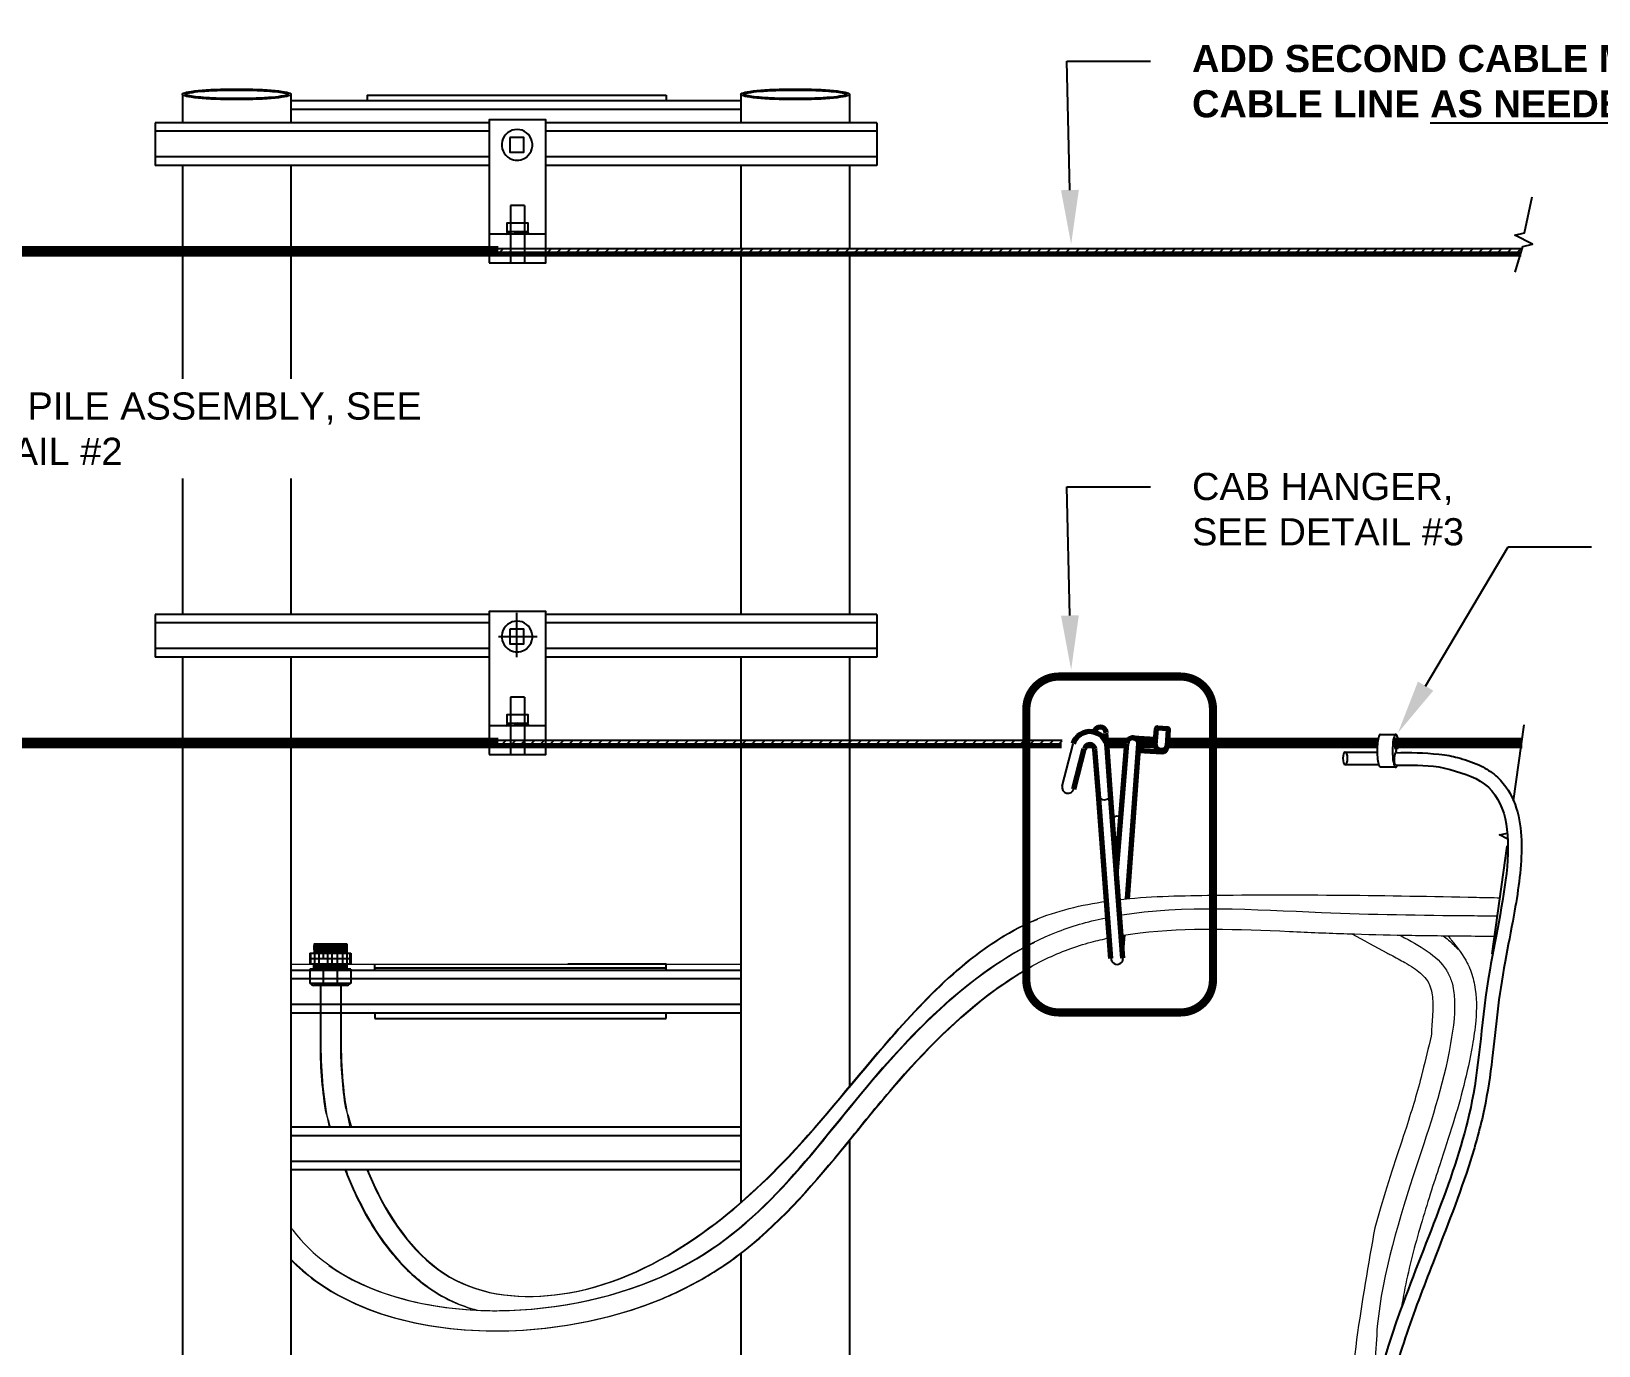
# Model space of a CAD drawing. Header units: feet. Extents: x -17 to 1389, y -162 to 787.
# Drawn here: x 1016.3 to 1074.1, y 207.8 to 256.2 of the extents above; entities that cross this region are included whole.
import ezdxf
from ezdxf import colors
from ezdxf.entities.mleader import LeaderData, LeaderLine
from ezdxf.math import Vec2, Vec3

# ---------------------------------------------------------------- set-up
doc = ezdxf.new("R2010")
doc.units = ezdxf.units.FT
doc.header["$MEASUREMENT"] = 0
for name, pattern in [('DASHED2', [0.375, 0.25, -0.125]), ('PHANTOM', [2.5, 1.25, -0.25, 0.25, -0.25, 0.25, -0.25]), ('PHANTOM2', [1.25, 0.625, -0.125, 0.125, -0.125, 0.125, -0.125])]:
    doc.linetypes.add(name, pattern=pattern)
for name, color, linetype in [('Cable Gland', 4, 'Continuous'), ('DC Homerun', 8, 'Continuous'), ('E-CABL-UG2', 142, 'Continuous'), ('E-COMB-BOX', 41, 'Continuous'), ('E-DETL-CAB', 1, 'Continuous'), ('E-DETL-LINE', 153, 'PHANTOM'), ('E-GRND', 3, 'Continuous'), ('G-ANNO-TEXT', 1, 'Continuous'), ('G-TEXT', 7, 'Continuous'), ('S-BEAM', 7, 'Continuous'), ('S-STEL-ANGL', 3, 'Continuous'), ('XREF', 7, 'Continuous')]:
    doc.layers.add(name, color=color, linetype=linetype)
doc.layers.add('PDF3_00E-EL02-01$03_CENTER', color=7, linetype='Continuous', true_color=0x5bb800)
doc.styles.add('NEI-A', font='arial.ttf')
pattern_1 = [(45, (913.73047, 216.32323), (-0.1767767, 0.1767767), [])]
pattern_2 = [(45, (827.70512, 216.32323), (-0.1767767, 0.1767767), [])]
pattern_3 = [(45, (1046.75892, 184.87713), (-0.1767767, 0.1767767), [])]

# ---------------------------------------------------------------- blocks, each defined once
blk = doc.blocks.new('gland')
at = {"layer": 'Cable Gland'}
for p, q in [((0, 0.598), (1.5, 0.598)), ((0, 0.598), (0, 0.398)), ((0, 0.598), (1.5, 0.598)), ((0, 0.598), (0, 0.398)), ((0.02, 0.598), (0.02, 0.398)), ((0.02, 0.598), (0.02, 0.398)), ((1.134, 0.921), (0.155, 0.862)), ((1.371, 0.903), (0.155, 0.83)), ((1.02, 0.882), (0.155, 0.83)), ((0.155, 0.719), (0.155, 0.879)), ((0.438, 0.879), (0.155, 0.862)), ((1.371, 0.878), (0.155, 0.805)), ((1.371, 0.878), (0.155, 0.805)), ((1.371, 0.847), (0.155, 0.774)), ((1.371, 0.847), (0.155, 0.774)), ((1.371, 0.815), (0.155, 0.742)), ((1.371, 0.815), (0.155, 0.742)), ((1.371, 0.784), (0.155, 0.711)), ((1.371, 0.784), (0.155, 0.711)), ((1.371, 0.752), (0.155, 0.679)), ((1.371, 0.752), (0.155, 0.679)), ((1.371, 0.721), (0.155, 0.647)), ((1.371, 0.721), (0.155, 0.647)), ((1.371, 0.689), (0.155, 0.616)), ((1.371, 0.689), (0.155, 0.616)), ((0.162, 0.598), (0.162, 0.398)), ((0.162, 0.598), (0.162, 0.398)), ((1.371, 0.689), (0.288, 0.624)), ((1.371, 0.689), (0.288, 0.624)), ((0.324, 0.598), (0.324, 0.398)), ((0.324, 0.598), (0.324, 0.398)), ((1.371, 0.657), (0.337, 0.595)), ((1.371, 0.657), (0.337, 0.595)), ((0.487, 0.598), (0.487, 0.398)), ((0.487, 0.598), (0.487, 0.398)), ((0.649, 0.598), (0.649, 0.398)), ((0.649, 0.598), (0.649, 0.398)), ((1.371, 0.752), (0.666, 0.71)), ((1.371, 0.752), (0.666, 0.71)), ((0.811, 0.598), (0.811, 0.398)), ((0.811, 0.598), (0.811, 0.398)), ((1.371, 0.626), (0.912, 0.598)), ((1.371, 0.626), (0.912, 0.598)), ((1.003, 0.598), (1.003, 0.398)), ((1.003, 0.598), (1.003, 0.398)), ((1.194, 0.598), (1.194, 0.398)), ((1.194, 0.598), (1.194, 0.398)), ((1.362, 0.598), (1.362, 0.398)), ((1.362, 0.598), (1.362, 0.398)), ((1.371, 0.598), (1.371, 0.921)), ((1.465, 0.598), (1.465, 0.398)), ((1.465, 0.598), (1.465, 0.398)), ((1.5, 0.598), (1.5, 0.398)), ((1.5, 0.598), (1.5, 0.398)), ((0, 0.398), (1.5, 0.398)), ((0, 0.398), (1.5, 0.398)), ((0, 0.398), (0, 0.198)), ((0, 0.398), (1.5, 0.398)), ((0, 0.398), (1.5, 0.398)), ((0, 0.398), (0, 0.198)), ((0, 0.198), (1.5, 0.198)), ((0, 0.198), (1.5, 0.198)), ((0, 0), (0, -0.519)), ((1.5, 0), (0, 0)), ((0, 0), (0, -0.519)), ((1.5, 0), (0, 0)), ((0.02, 0.398), (0.02, 0.198)), ((0.02, 0.398), (0.02, 0.198)), ((0.447, 0.199), (0.148, 0.181)), ((0.447, 0.199), (0.148, 0.181)), ((0.148, 0), (0.148, 0.198)), ((1.372, 0.192), (0.148, 0.118)), ((1.372, 0.192), (0.148, 0.118)), ((0.834, 0.191), (0.148, 0.15)), ((0.834, 0.191), (0.148, 0.15)), ((1.372, 0.16), (0.148, 0.087)), ((0.148, 0), (0.148, 0.16)), ((1.372, 0.16), (0.148, 0.087)), ((1.372, 0.129), (0.148, 0.055)), ((1.372, 0.129), (0.148, 0.055)), ((1.372, 0.097), (0.148, 0.024)), ((1.372, 0.097), (0.148, 0.024)), ((0.162, 0.398), (0.162, 0.198)), ((0.162, 0.398), (0.162, 0.198)), ((1.372, 0.066), (0.281, 0)), ((1.372, 0.066), (0.281, 0)), ((0.324, 0.398), (0.324, 0.198)), ((0.324, 0.398), (0.324, 0.198)), ((0.487, 0), (0.487, -0.519)), ((0.487, 0), (0.487, -0.519)), ((0.649, 0.398), (0.649, 0.198)), ((0.649, 0.398), (0.649, 0.198)), ((1.372, 0.034), (0.806, 0)), ((1.372, 0.034), (0.806, 0)), ((0.811, 0.398), (0.811, 0.198)), ((0.811, 0.398), (0.811, 0.198)), ((1.003, 0.398), (1.003, 0.198)), ((1.003, 0), (1.003, -0.519)), ((1.003, 0), (1.003, -0.519)), ((1.194, 0.398), (1.194, 0.198)), ((1.194, 0.398), (1.194, 0.198)), ((1.362, 0.398), (1.362, 0.198)), ((1.362, 0.398), (1.362, 0.198)), ((1.372, 0), (1.372, 0.36)), ((1.372, 0), (1.372, 0.36)), ((1.465, 0.398), (1.465, 0.198)), ((1.465, 0.398), (1.465, 0.198)), ((1.5, 0.398), (1.5, 0.198)), ((1.5, 0.398), (1.5, 0.198)), ((1.5, 0), (1.5, -0.519)), ((1.5, 0), (1.5, -0.01)), ((1.5, -0.519), (0, -0.519)), ((1.5, -0.519), (0, -0.519)), ((1.5, -0.346), (1.5, -0.519)), ((1.356, -0.595), (0.144, -0.595)), ((1.356, -0.595), (0.144, -0.595))]:
    blk.add_line(p, q, dxfattribs=at)
blk.add_lwpolyline([(1.371, 0.921), (0.155, 0.921), (0.155, 0.598)], dxfattribs=at)
for centre, radius, start, end in [((0.157, -0.438), 0.157, 211.11236, 265.27652), ((0.157, -0.438), 0.157, 211.11236, 265.27652), ((1.335, -0.432), 0.164, 277.1817, 327.77818), ((1.335, -0.432), 0.164, 277.1817, 327.77818)]:
    blk.add_arc(centre, radius, start, end, dxfattribs=at)

msp = doc.modelspace()

# ---------------------------------------------------------------- hatches: boundary and pattern name
at = {"layer": 'E-DETL-CAB'}
h = msp.add_hatch(dxfattribs=at)
h.set_pattern_fill('ANSI31', color=256, scale=2)
h.set_pattern_definition(pattern_3)
edge = h.paths.add_edge_path()
edge.add_line((1033.98977, 248.21862), (1033.53373, 248.21862))
edge.add_line((1033.53373, 248.21862), (1012.83636, 248.21862))
edge.add_line((1012.83636, 248.21862), (1000.21383, 248.21862))
edge.add_ellipse((1000.25481, 248.13077), major_axis=(0, 0.15085), ratio=0.33411094, start_angle=54.3819577, end_angle=90)
edge.add_ellipse((1000.29839, 248.13077), major_axis=(0, 0.2813), ratio=0.33411094, start_angle=90, end_angle=113.4956655)
edge.add_line((1000.2122, 248.01862), (1021.90737, 248.01862))
edge.add_line((1021.90737, 248.01862), (1033.52321, 248.01862))
edge.add_line((1033.52321, 248.01862), (1033.98977, 248.01862))
edge.add_line((1033.98977, 248.01862), (1033.98977, 248.21862))
h = msp.add_hatch(dxfattribs=at)
h.set_pattern_fill('ANSI31', color=256, scale=2)
h.set_pattern_definition(pattern_3)
h.paths.add_polyline_path([(1071.24238, 248.21862), (1035.29727, 248.21862), (1035.29727, 248.01862), (1071.21437, 248.01862)])
h = msp.add_hatch(dxfattribs=at)
h.set_pattern_fill('ANSI31', color=256, scale=2)
h.set_pattern_definition(pattern_2)
h.paths.add_polyline_path([(1033.98977, 230.11476), (1033.53373, 230.11476), (1033.52321, 229.91476), (1033.98977, 229.91476)])
h.paths.add_polyline_path([(1035.29727, 230.11476), (1034.50862, 230.11476), (1034.50862, 229.91476), (1035.29727, 229.91476)])
h.paths.add_polyline_path([(1034.50862, 230.11476), (1034.29269, 230.11476), (1034.29269, 229.91476), (1034.50862, 229.91476)])
h.paths.add_polyline_path([(1036.10319, 230.11476), (1035.29727, 230.11476), (1035.29727, 229.91476), (1036.10319, 229.91476)])
h.paths.add_polyline_path([(1034.16369, 230.11476), (1033.98977, 230.11476), (1033.98977, 229.91476), (1034.16369, 229.91476)])
h.paths.add_polyline_path([(1034.29269, 230.11476), (1034.16369, 230.11476), (1034.16369, 229.91476), (1034.29269, 229.91476)])
h = msp.add_hatch(dxfattribs=at)
h.set_pattern_fill('ANSI31', color=256, scale=2)
h.set_pattern_definition(pattern_2)
h.paths.add_polyline_path([(1054.30791, 230.11476), (1036.10319, 230.11476), (1036.10319, 229.91476), (1054.2799, 229.91476)])
h = msp.add_hatch(dxfattribs=at)
h.set_pattern_fill('ANSI31', color=256, scale=2)
h.set_pattern_definition(pattern_1)
h.paths.add_polyline_path([(1056.73561, 230.11476), (1055.93916, 230.11476), (1055.95302, 229.93111, -0.00646732), (1055.95678, 229.91476), (1056.6813, 229.91476), (1056.68747, 229.99023, -0.15310313)])
h.paths.add_polyline_path([(1057.74793, 230.11476), (1057.08461, 230.11476, -0.1890435), (1057.13259, 229.9591), (1057.13368, 229.9591), (1057.13037, 229.91476), (1057.73555, 229.91476, -0.03250323), (1057.73555, 229.93835)])
h = msp.add_hatch(dxfattribs=at)
h.set_pattern_fill('ANSI31', color=256, scale=2)
h.set_pattern_definition(pattern_1)
h.paths.add_polyline_path([(1066.50005, 230.11476), (1066.48793, 230.03578), (1066.47775, 229.93459), (1066.47663, 229.91476), (1071.21437, 229.91476), (1071.24238, 230.11476)])
h.paths.add_polyline_path([(1065.92863, 230.07958), (1065.93489, 230.11476), (1058.19632, 230.11476), (1058.18229, 229.91476), (1065.91094, 229.91476), (1065.91849, 230.00055)])

# ---------------------------------------------------------------- linework, layer by layer
at = {"layer": 'DC Homerun', "lineweight": 20}
for points in [[(1027.21158, 216.32461, -0.04467782), (1026.9897, 218.87602), (1026.9897, 221.07929)], [(1027.32175, 215.86058, -0.04977716), (1027.02089, 218.87602), (1027.02089, 221.07929)], [(1027.92775, 216.54734, -0.04032432), (1027.7397, 218.876), (1027.7397, 221.07929)], [(1028.08765, 215.86058, -0.05239206), (1027.77089, 218.876), (1027.77089, 221.07929)]]:
    msp.add_lwpolyline(points, format="xyb", dxfattribs=at)
msp.add_arc((1170.3536, 201.65391), 104.66909, 176.2310466, 177.6661265, dxfattribs=at)
for points, knots in [([(1028.70257, 214.28578), (1028.82346, 213.98883), (1029.54493, 212.37315), (1031.64795, 209.64988), (1036.59669, 209.43541), (1040.79594, 211.51876), (1044.63502, 214.99918), (1048.07149, 219.44922), (1051.91822, 223.30769), (1055.00789, 224.04815), (1055.93692, 224.18019)], [2.39856789, 2.39856789, 2.39856789, 2.39856789, 3.35614026, 7.65120148, 11.84348528, 16.96998472, 21.4559257, 27.23428072, 34.056127, 36.85860254, 36.85860254, 36.85860254, 36.85860254]), ([(1056.37937, 224.23674), (1057.45449, 224.35952), (1061.96914, 224.46118), (1066.304, 224.39193), (1069.56102, 224.32615), (1069.56142, 224.32615), (1069.56182, 224.32614), (1069.56221, 224.32613), (1069.85127, 224.32029), (1070.14033, 224.31445), (1070.42939, 224.30862)], [37.30139426, 37.30139426, 37.30139426, 37.30139426, 40.51495435, 50.39846789, 50.39846789, 50.39846789, 50.39967224, 50.39967224, 50.39967224, 51.27682739, 51.27682739, 51.27682739, 51.27682739]), ([(1056.42249, 223.66632), (1058.79847, 224.06048), (1063.28708, 223.72621), (1067.53968, 223.66548), (1069.34934, 223.65086), (1069.35033, 223.65085), (1069.35132, 223.65085), (1069.35232, 223.65084), (1069.68027, 223.64819), (1070.00822, 223.64554), (1070.33617, 223.64289)], [40.23267536, 40.23267536, 40.23267536, 40.23267536, 47.5571197, 53.03422409, 53.03422409, 53.03422409, 53.0372267, 53.0372267, 53.0372267, 54.02981071, 54.02981071, 54.02981071, 54.02981071]), ([(1028.73376, 214.28578), (1028.85465, 213.98883), (1029.57612, 212.37315), (1031.67914, 209.64988), (1036.62788, 209.43541), (1040.82713, 211.51876), (1044.66621, 214.99918), (1048.10268, 219.44922), (1051.26568, 222.62187), (1053.33683, 223.49172), (1053.35634, 223.49982), (1053.37314, 223.50681), (1053.38996, 223.51373), (1053.4068, 223.52063)], [2.39856789, 2.39856789, 2.39856789, 2.39856789, 3.35614026, 7.65120148, 11.84348528, 16.96998472, 21.4559257, 27.23428072, 34.056127, 34.12088318, 34.12088318, 34.12088318, 34.1766587, 34.1766587, 34.1766587, 34.1766587]), ([(1032.73049, 209.12408), (1033.19315, 209.09458), (1033.50781, 209.10359), (1033.82247, 209.1126), (1033.85427, 209.11351), (1033.88607, 209.11443), (1033.91788, 209.11543), (1036.1485, 209.1862), (1042.34969, 210.69787), (1046.76361, 217.54851), (1052.09819, 222.55783), (1055.35687, 223.46109), (1055.98178, 223.58589)], [12.38660988, 12.38660988, 12.38660988, 12.38660988, 13.21658274, 13.21658274, 13.21658274, 13.30046646, 13.30046646, 13.30046646, 19.18270433, 29.37972816, 37.83063459, 39.77745273, 39.77745273, 39.77745273, 39.77745273]), ([(1025.90737, 210.96723), (1026.17584, 210.69454), (1026.4674, 210.44555), (1027.8328, 209.45096), (1029.10073, 208.94631), (1031.81859, 208.36824), (1033.27169, 208.29478), (1036.15954, 208.52253), (1037.59441, 208.82399), (1039.61241, 209.54767), (1040.27817, 209.8464), (1041.5113, 210.53444), (1042.07864, 210.92109), (1044.05934, 212.48377), (1045.21794, 213.85281), (1046.91448, 215.93147), (1047.47875, 216.63706), (1049.21998, 218.66563), (1050.47801, 219.94188), (1052.4406, 221.36665), (1053.06343, 221.74778), (1054.24602, 222.31441), (1054.79907, 222.5181), (1055.59489, 222.73345), (1055.81532, 222.78573), (1056.03867, 222.83208)], [5.6162131, 5.6162131, 5.6162131, 5.6162131, 6.68461765, 6.68461765, 10.31690918, 10.31690918, 13.94920071, 13.94920071, 17.58149224, 17.58149224, 19.49417094, 19.49417094, 21.40684965, 21.40684965, 26.66251141, 26.66251141, 29.34676904, 29.34676904, 34.62372535, 34.62372535, 36.9658498, 36.9658498, 38.9376328, 38.9376328, 39.67813845, 39.67813845, 39.67813845, 39.67813845]), ([(1056.47927, 222.91531), (1056.70875, 222.95456), (1056.94106, 222.98811), (1058.91173, 223.22675), (1060.78773, 223.15415), (1063.38936, 223.03661), (1064.1026, 223.00514), (1065.5125, 222.9596), (1066.21142, 222.94311), (1067.63562, 222.91778), (1068.36046, 222.90937), (1069.08266, 222.90307), (1069.08408, 222.90306), (1069.08549, 222.90305), (1069.0869, 222.90303), (1069.46833, 222.89971), (1069.84975, 222.89638), (1070.23118, 222.89306)], [40.16102369, 40.16102369, 40.16102369, 40.16102369, 40.9094158, 40.9094158, 46.43978948, 46.43978948, 48.51571093, 48.51571093, 50.59163237, 50.59163237, 52.77186202, 52.77186202, 52.77186202, 52.776123, 52.776123, 52.776123, 53.92760605, 53.92760605, 53.92760605, 53.92760605]), ([(1064.97135, 222.97719), (1065.40259, 222.74538), (1065.83383, 222.51358), (1066.26506, 222.28178), (1066.31545, 222.25469), (1066.36583, 222.22761), (1066.41564, 222.20082), (1066.59335, 222.10525), (1066.76376, 222.01344), (1067.15181, 221.78851), (1067.35188, 221.6559), (1067.58655, 221.45512), (1067.65533, 221.38407), (1067.76408, 221.24512), (1067.80178, 221.18047), (1067.8718, 221.01256), (1067.90072, 220.91305), (1067.95433, 220.61541), (1067.96451, 220.39431), (1067.95481, 220.1526), (1067.95163, 220.07323), (1067.9463, 219.99163), (1067.94098, 219.91003), (1067.92583, 219.67802), (1067.91069, 219.446), (1067.89555, 219.21398)], [-1.50024756, -1.50024756, -1.50024756, -1.50024756, -0.15694593, -0.15694593, -0.15694593, 0, 0, 0, 0.55992066, 0.55992066, 1.38906805, 1.38906805, 1.86615791, 1.86615791, 2.37146693, 2.37146693, 2.87677595, 2.87677595, 3.68258183, 3.68258183, 3.68258183, 3.94718348, 3.94718348, 3.94718348, 4.6995761, 4.6995761, 4.6995761, 4.6995761]), ([(1066.74183, 222.93375), (1066.75941, 222.9243), (1066.77698, 222.91485), (1066.79456, 222.90539), (1067.45816, 222.54851), (1068.16982, 222.16579), (1068.50413, 221.55635), (1068.52507, 221.51424), (1068.5876, 221.38851), (1068.63557, 221.25425), (1068.68226, 221.11925)], [-0.05537834, -0.05537834, -0.05537834, -0.05537834, 0, 0, 0, 2.09089211, 2.24230814, 2.24230814, 2.24230814, 2.69439319, 2.69439319, 2.69439319, 2.69439319]), ([(1068.51707, 222.90847), (1068.5611, 222.85193), (1068.60514, 222.79539), (1068.64917, 222.73885), (1068.86141, 222.46633), (1069.07365, 222.1938), (1069.22551, 221.90078), (1069.25544, 221.84304), (1069.28302, 221.7845), (1069.39517, 221.51964), (1069.45398, 221.30908), (1069.57577, 220.65219), (1069.57095, 220.2086), (1069.50718, 219.4726), (1069.4622, 219.17169), (1069.32216, 218.3609), (1069.21577, 217.87184), (1068.9774, 216.92279), (1068.84581, 216.46543), (1068.54987, 215.50327), (1068.3836, 214.99875), (1067.98305, 213.77879), (1067.74016, 213.03532), (1067.28999, 211.50276), (1067.08358, 210.71594), (1066.8829, 209.70697), (1066.84025, 209.46731), (1066.80392, 209.231)], [1.3409585, 1.3409585, 1.3409585, 1.3409585, 1.49157323, 1.49157323, 1.49157323, 2.21752315, 2.21752315, 2.21752315, 2.36057738, 2.36057738, 2.86277036, 2.86277036, 3.93462935, 3.93462935, 4.71275618, 4.71275618, 6.15222142, 6.15222142, 7.59168665, 7.59168665, 9.18829529, 9.18829529, 11.28538435, 11.28538435, 13.38247341, 13.38247341, 14.04260124, 14.04260124, 14.04260124, 14.04260124]), ([(1068.33311, 222.91046), (1068.40027, 222.86013), (1068.4667, 222.8074), (1068.65602, 222.64646), (1068.77617, 222.53049), (1068.88778, 222.40063)], [1.173499294, 1.173499294, 1.173499294, 1.173499294, 1.37964561, 1.37964561, 1.770519194, 1.770519194, 1.770519194, 1.770519194]), ([(1032.76168, 209.12408), (1033.22434, 209.09458), (1033.539, 209.10359), (1033.85366, 209.1126), (1033.88546, 209.11351), (1033.91726, 209.11443), (1033.94907, 209.11543), (1036.17969, 209.1862), (1042.38088, 210.69787), (1046.60145, 217.24841), (1051.07332, 221.55933), (1053.22809, 222.64126), (1053.25049, 222.65251), (1053.27292, 222.66368), (1053.29536, 222.67484)], [12.38660988, 12.38660988, 12.38660988, 12.38660988, 13.21658274, 13.21658274, 13.21658274, 13.30046646, 13.30046646, 13.30046646, 19.18270433, 29.37972816, 36.75607939, 36.75607939, 36.75607939, 36.83276643, 36.83276643, 36.83276643, 36.83276643]), ([(1025.90737, 210.99913), (1026.1844, 210.71393), (1026.48653, 210.45433), (1027.86399, 209.45096), (1029.13192, 208.94631), (1031.84978, 208.36824), (1033.30288, 208.29478), (1036.19073, 208.52253), (1037.6256, 208.82399), (1039.6436, 209.54767), (1040.30936, 209.8464), (1041.54249, 210.53444), (1042.10983, 210.92109), (1044.09053, 212.48377), (1045.24913, 213.85281), (1046.94567, 215.93147), (1047.50994, 216.63706), (1049.25117, 218.66563), (1050.5092, 219.94188), (1052.29448, 221.23793), (1052.7302, 221.51883), (1053.17555, 221.76554)], [5.5746994, 5.5746994, 5.5746994, 5.5746994, 6.68461765, 6.68461765, 10.31690918, 10.31690918, 13.94920071, 13.94920071, 17.58149224, 17.58149224, 19.49417094, 19.49417094, 21.40684965, 21.40684965, 26.66251141, 26.66251141, 29.34676904, 29.34676904, 34.62372535, 34.62372535, 36.27747467, 36.27747467, 36.27747467, 36.27747467]), ([(1068.68226, 221.11925), (1068.68575, 221.0974), (1068.68923, 221.07556), (1068.69272, 221.05371), (1068.70983, 220.94649), (1068.72694, 220.83926), (1068.73864, 220.72955), (1068.79876, 220.16548), (1068.4822, 217.76647), (1067.35711, 214.52792), (1066.09062, 210.46103), (1065.91088, 208.53415)], [2.69435752, 2.69435752, 2.69435752, 2.69435752, 2.76148795, 2.76148795, 2.76148795, 3.0909829, 3.0909829, 3.0909829, 4.78504105, 9.54367378, 14.77400802, 14.77400802, 14.77400802, 14.77400802]), ([(1067.89555, 219.21398), (1067.78908, 218.78051), (1067.68261, 218.34703), (1067.57614, 217.91356), (1067.57231, 217.89795), (1067.56847, 217.88233), (1067.56462, 217.86674), (1067.56141, 217.85374), (1067.55819, 217.84075), (1067.39069, 217.16799), (1067.19739, 216.53296), (1066.83474, 215.4067), (1066.67778, 214.93512), (1066.34969, 213.92669), (1066.17954, 213.39288), (1065.94919, 212.61707), (1065.88356, 212.38966), (1065.81985, 212.16011)], [4.60301918, 4.60301918, 4.60301918, 4.60301918, 6.01467683, 6.01467683, 6.01467683, 6.06551884, 6.06551884, 6.06551884, 6.10788436, 6.10788436, 8.26195664, 8.26195664, 9.72014853, 9.72014853, 11.17834042, 11.17834042, 11.77240495, 11.77240495, 11.77240495, 11.77240495]), ([(1027.89596, 214.28578), (1027.98504, 214.05441), (1028.08014, 213.82266), (1028.55119, 212.76362), (1029.02774, 211.9313), (1029.99109, 210.77014), (1030.39065, 210.37616), (1031.15219, 209.8095), (1031.49057, 209.60556), (1032.13379, 209.31143), (1032.42949, 209.20634), (1032.73049, 209.12408)], [2.10953202, 2.10953202, 2.10953202, 2.10953202, 2.81927463, 2.81927463, 5.35499642, 5.35499642, 6.83249001, 6.83249001, 7.85552937, 7.85552937, 8.67722992, 8.67722992, 8.67722992, 8.67722992]), ([(1027.92715, 214.28578), (1028.01623, 214.05441), (1028.11133, 213.82266), (1028.58238, 212.76362), (1029.05893, 211.9313), (1030.02228, 210.77014), (1030.42184, 210.37616), (1031.18338, 209.8095), (1031.52176, 209.60556), (1032.16497, 209.31143), (1032.46068, 209.20634), (1032.76168, 209.12408)], [2.10953202, 2.10953202, 2.10953202, 2.10953202, 2.81927463, 2.81927463, 5.35499642, 5.35499642, 6.83249001, 6.83249001, 7.85552937, 7.85552937, 8.67722992, 8.67722992, 8.67722992, 8.67722992]), ([(1025.90737, 212.16368), (1025.9312, 212.13041), (1027.35313, 210.19551), (1029.98103, 209.25536), (1032.76168, 209.12408)], [4.69435006, 4.69435006, 4.69435006, 4.69435006, 4.822412, 12.25114914, 12.25114914, 12.25114914, 12.25114914]), ([(1065.81985, 212.16011), (1065.34179, 209.45114), (1064.49494, 204.65238), (1064.86148, 198.35234), (1065.0211, 195.60875)], [0, 0, 0, 0, 9.36623542, 16.59172097, 16.59172097, 16.59172097, 16.59172097])]:
    msp.add_open_spline(points, degree=3, knots=knots, dxfattribs=at)
for points in [[(1027.92775, 216.54734), (1027.99899, 216.31828), (1028.07022, 216.08922), (1028.1433, 215.86058)], [(1027.21158, 216.32461), (1027.25944, 216.17073), (1027.30755, 216.01601), (1027.3565, 215.86058)], [(1027.29936, 210.7683), (1028.74598, 209.74639), (1030.68485, 209.22066), (1032.73049, 209.12408)]]:
    msp.add_open_spline(points, degree=3, dxfattribs=at)
at = {"layer": 'E-CABL-UG2', "linetype": 'Continuous', "flags": 128}
for points in [[(1064.72949, 229.67372), (1065.90465, 229.67372)], [(1064.72949, 229.21372), (1065.95994, 229.21372)]]:
    msp.add_lwpolyline(points, dxfattribs=at)
for points in [[(1066.58379, 229.6471, -0.03529316), (1068.17496, 229.59441, -0.03529316)], [(1066.60102, 229.18742, -0.03639936), (1068.17496, 229.13182, -0.03639936)]]:
    msp.add_lwpolyline(points, format="xyb", dxfattribs=at)
at = {"layer": 'E-CABL-UG2', "linetype": 'Continuous', "extrusion": (0, 0, -1)}
msp.add_ellipse((1064.72949, 229.44372), major_axis=(0, -0.23), ratio=0.37397811, dxfattribs=at)
at = {"layer": 'E-CABL-UG2', "linetype": 'Continuous'}
for points, knots in [([(1068.17496, 229.59441), (1068.48156, 229.57134), (1068.67341, 229.52426), (1069.13015, 229.39747), (1069.39475, 229.31279), (1069.84675, 229.10614), (1070.04078, 228.99165), (1070.37811, 228.71972), (1070.52375, 228.56354), (1070.87463, 228.07425), (1071.01979, 227.70904), (1071.19424, 226.93936), (1071.22503, 226.53277), (1071.2146, 225.32827), (1071.0882, 224.49247), (1070.83241, 223.08219), (1070.71472, 222.50539), (1070.49387, 221.30219), (1070.40671, 220.69325), (1070.26411, 219.51858), (1070.20707, 218.95491), (1070.06605, 217.76732), (1069.97847, 217.14305), (1069.7129, 215.88441), (1069.54071, 215.2584), (1068.94847, 213.38385), (1068.45306, 212.13835), (1067.60672, 209.96406), (1067.25436, 209.0412), (1066.62756, 207.17146), (1066.35043, 206.22619), (1065.69264, 203.38199), (1065.48638, 201.47625), (1065.7487, 198.90123), (1065.87942, 198.19389), (1066.20994, 197.02735), (1066.37239, 196.56374), (1066.74556, 195.68653), (1066.95063, 195.27195), (1067.50964, 194.29349), (1067.88798, 193.74226), (1068.59208, 192.99514), (1068.90229, 192.74444), (1069.42582, 192.47018), (1069.63694, 192.40009), (1070.07084, 192.34537), (1070.30449, 192.35908), (1070.79648, 192.4679), (1071.05403, 192.56322), (1071.89015, 192.9889), (1072.46834, 193.46544), (1073.19145, 194.3273), (1073.41444, 194.65557), (1073.86366, 195.50548), (1074.00877, 196.01967), (1074.1323, 197.09185), (1074.11187, 197.64867), (1074.00841, 198.80111), (1073.92544, 199.39565), (1073.8484, 200.29131), (1073.83076, 200.58228), (1073.82486, 201.02251), (1073.82608, 201.16961), (1073.82796, 201.31387)], [0, 0, 0, 0, 0.54196997, 0.54196997, 1.29312655, 1.29312655, 1.88635964, 1.88635964, 2.47959273, 2.47959273, 3.59240334, 3.59240334, 4.70521395, 4.70521395, 6.77838294, 6.77838294, 8.22744975, 8.22744975, 9.96355124, 9.96355124, 11.69965274, 11.69965274, 13.67035979, 13.67035979, 15.64106684, 15.64106684, 19.58248095, 19.58248095, 22.45768873, 22.45768873, 25.3328965, 25.3328965, 31.08331206, 31.08331206, 33.2877501, 33.2877501, 34.75996255, 34.75996255, 36.09677179, 36.09677179, 37.94615944, 37.94615944, 39.28060947, 39.28060947, 40.20773526, 40.20773526, 41.13486105, 41.13486105, 42.06198684, 42.06198684, 44.13778033, 44.13778033, 45.27283759, 45.27283759, 47.04251545, 47.04251545, 48.8121933, 48.8121933, 50.58187116, 50.58187116, 51.4102524, 51.4102524, 51.83845956, 51.83845956, 51.83845956, 51.83845956]), ([(1068.17496, 229.13182), (1068.73263, 228.99473), (1071.69922, 228.26549), (1069.81027, 221.97183), (1069.61325, 215.82255), (1065.6141, 207.28464), (1063.82976, 197.84814), (1069.91181, 190.32468), (1075.60525, 195.16342), (1074.36506, 198.96123), (1074.32787, 200.8165)], [0, 0, 0, 0, 1.61419504, 8.58678911, 13.44734427, 21.57428168, 36.05262341, 40.13278633, 45.78784674, 51.34762176, 51.34762176, 51.34762176, 51.34762176])]:
    msp.add_open_spline(points, degree=3, knots=knots, dxfattribs=at)
at = {"layer": 'E-COMB-BOX', "const_width": 0.05}
for points in [[(1025.90737, 221.86058), (1032.35319, 221.86058)], [(1036.10319, 221.86058), (1042.47756, 221.86058)]]:
    msp.add_lwpolyline(points, dxfattribs=at)
at = {"layer": 'E-COMB-BOX', "linetype": 'DASHED2', "ltscale": 2, "const_width": 0.05}
msp.add_lwpolyline([(1032.35319, 221.86058), (1036.10319, 221.86058)], dxfattribs=at)
at = {"layer": 'E-DETL-CAB', "lineweight": 25}
for p, q in [((1033.98977, 249.79592), (1033.98977, 247.6894)), ((1034.50862, 249.79592), (1034.50862, 247.6894)), ((1033.98977, 231.69206), (1033.98977, 229.58553)), ((1034.50862, 231.69206), (1034.50862, 229.58553))]:
    msp.add_line(p, q, dxfattribs=at)
for points in [[(1033.20112, 247.6894), (1035.29727, 247.6894), (1035.29727, 252.95052), (1033.20112, 252.95052), (1033.20112, 248.21862)], [(1034.50862, 249.79592), (1033.98977, 249.79592)], [(1033.85487, 248.74785), (1034.25957, 248.77898), (1034.25957, 248.84124), (1033.85487, 248.81011)], [(1033.85487, 248.81011), (1033.85487, 248.74785)], [(1034.25957, 248.81011), (1034.64352, 248.81011), (1034.64352, 248.74785)], [(1035.29727, 248.74785), (1033.20112, 248.74785)], [(1033.53373, 248.21862), (1071.24238, 248.21862)], [(1033.20112, 248.01862), (1033.20112, 247.6894)], [(1033.20112, 229.58553), (1035.29727, 229.58553), (1035.29727, 234.84666), (1033.20112, 234.84666), (1033.20112, 230.11476)], [(1034.50862, 231.69206), (1033.98977, 231.69206)], [(1035.29727, 230.64398), (1033.20112, 230.64398)], [(1033.85487, 230.64398), (1034.25957, 230.67511), (1034.25957, 230.73738), (1033.85487, 230.70625)], [(1033.85487, 230.70625), (1033.85487, 230.64398)], [(1034.25957, 230.70625), (1034.64352, 230.70625), (1034.64352, 230.64398)], [(1033.20112, 229.91476), (1033.20112, 229.58553)], [(1033.53373, 230.11476), (1054.30791, 230.11476)]]:
    msp.add_lwpolyline(points, dxfattribs=at)
for points in [[(1034.4964, 251.53137, 4.05792998), (1033.97082, 251.53137, 0.24643259)], [(1034.4964, 233.42751, 4.05792998), (1033.97082, 233.42751, 0.24643259)]]:
    msp.add_lwpolyline(points, format="xyb", close=True, dxfattribs=at)
for points in [[(1033.96902, 252.29678), (1033.96902, 251.76755), (1034.48787, 251.76755), (1034.48787, 252.29678)], [(1034.64352, 248.84124), (1034.64352, 249.14217), (1033.85487, 249.14217), (1033.85487, 248.84124)], [(1033.96902, 234.19291), (1033.96902, 233.66369), (1034.48787, 233.66369), (1034.48787, 234.19291)], [(1034.64352, 230.73738), (1034.64352, 231.03831), (1033.85487, 231.03831), (1033.85487, 230.73738)]]:
    msp.add_lwpolyline(points, close=True, dxfattribs=at)
at = {"layer": 'E-DETL-CAB', "lineweight": 70}
for points in [[(1000.16106, 248.21862), (1033.53373, 248.21862)], [(1000.13826, 248.01862), (1071.21437, 248.01862)], [(1055.96108, 229.8242), (1055.91958, 230.37418)], [(1057.73555, 229.93835), (1057.77706, 230.52984)], [(1057.81856, 230.56097), (1058.18176, 230.54021)], [(1000.21132, 229.91476), (1054.2799, 229.91476)], [(1000.21541, 230.11476), (1033.53373, 230.11476)], [(1054.7366, 228.30916), (1055.12055, 229.79307)], [(1055.21385, 229.91476), (1055.43193, 229.91476)], [(1056.09599, 222.0726), (1055.6394, 228.12238), (1055.5045, 229.78269)], [(1055.93916, 230.11476), (1056.73561, 230.11476)], [(1055.95425, 229.91476), (1056.6813, 229.91476)], [(1056.5422, 222.08298), (1056.08561, 228.12238), (1055.96108, 229.8242)], [(1056.30353, 225.29984), (1056.68747, 229.99023)], [(1056.70821, 224.27124), (1057.13368, 229.9591)], [(1056.92614, 230.19777), (1057.74593, 230.14589)], [(1057.08461, 230.11476), (1057.74793, 230.11476)], [(1057.12331, 229.73081), (1057.97422, 229.67892)], [(1057.13037, 229.91476), (1057.73555, 229.91476)], [(1058.18229, 229.91476), (1065.91094, 229.91476)], [(1058.19632, 230.11476), (1065.9344, 230.11476)], [(1066.54892, 229.91476), (1071.24238, 229.91476)], [(1066.55301, 230.11476), (1071.24238, 230.11476)]]:
    msp.add_lwpolyline(points, dxfattribs=at)
for points in [[(1058.17138, 229.85533), (1058.18176, 229.90722), (1058.22327, 230.49871, 0.41253656), (1058.1895, 230.54013)], [(1057.91196, 229.74119), (1057.9846, 229.74119, 0.41566834), (1058.18141, 229.91093)]]:
    msp.add_lwpolyline(points, format="xyb", dxfattribs=at)
at = {"layer": 'E-DETL-CAB'}
for points in [[(1054.30077, 228.42331), (1054.70633, 229.97887)], [(1056.5422, 222.05184), (1056.60839, 222.93675)]]:
    msp.add_lwpolyline(points, dxfattribs=at)
at = {"layer": 'E-DETL-CAB', "lineweight": 25}
for centre in [(1034.23363, 252.03214), (1034.23363, 233.92828)]:
    msp.add_arc(centre, 0.56552, 242.3125835, 297.6874165, dxfattribs=at)
at = {"layer": 'E-DETL-CAB', "lineweight": 70}
for centre, radius, start, end in [((1055.32287, 229.77747), 0.6486, 5.1391894, 161.9105297), ((1055.70687, 230.36902), 0.22307, 3.7242558, 170.584617), ((1057.8134, 230.53502), 0.03633, 86.0040424, 176.3436054), ((1055.32289, 229.75675), 0.19198, 7.1563241, 169.0234631), ((1056.91011, 229.97574), 0.2231, 356.2685842, 176.2759605), ((1057.91681, 229.92657), 0.18165, 176.2828975, 265.9465143), ((1057.97071, 229.88028), 0.20138, 270.9977374, 353.9401356)]:
    msp.add_arc(centre, radius, start, end, dxfattribs=at)
at = {"layer": 'E-DETL-CAB'}
for centre, radius, start, end in [((1054.52389, 228.37664), 0.22313, 165.6329843, 345.6192426), ((1055.86251, 228.14834), 0.2335, 187.4213261, 355.0476762), ((1056.32945, 227.08988), 0.2231, 50.3178061, 136.7485891), ((1056.32946, 222.07778), 0.22309, 179.9970047, 0.0029953)]:
    msp.add_arc(centre, radius, start, end, dxfattribs=at)
at = {"layer": 'E-DETL-LINE', "linetype": 'PHANTOM2', "ltscale": 0.5}
msp.add_lwpolyline([(1059.86041, 221.28488, 0.3, 0.3, -0.41421356), (1058.66041, 220.08488, 0.3, 0.3, 0), (1054.18684, 220.08488, 0.3, 0.3, -0.41421356), (1052.98684, 221.28488, 0.3, 0.3, 0), (1052.98684, 231.2536, 0.3, 0.3, -0.41421356), (1054.18684, 232.4536, 0.3, 0.3, 0), (1058.66041, 232.4536, 0.3, 0.3, -0.41421356), (1059.86041, 231.2536, 0.3, 0.3, 0)], format="xyseb", close=True, dxfattribs=at)
at = {"layer": 'E-GRND'}
for p, q in [((1066.5924, 229.86981), (1066.55666, 229.86981)), ((1066.61996, 229.78496), (1066.58471, 229.78496)), ((1066.5924, 229.86981), (1066.61996, 229.78496))]:
    msp.add_line(p, q, dxfattribs=at)
for points in [[(1066.02705, 230.32237), (1066.5924, 230.32237)], [(1066.5924, 229.11556), (1066.02705, 229.11556)]]:
    msp.add_lwpolyline(points, dxfattribs=at)
for centre, major_axis, ratio, start_param, end_param in [((1066.02705, 229.71896), (0, -0.60341), 0.2034372, 3.14159265, 6.28318531), ((1066.5924, 229.71896), (0, 0.60341), 0.2034372, -0.85537126, 3.64076175), ((1066.5924, 230.02066), (0, 0.15085), 0.33411094, -0.89726084, 1.57079633), ((1066.5924, 230.02066), (0, 0.15085), 0.33411094, 3.14159265, 3.93411054)]:
    msp.add_ellipse(centre, major_axis=major_axis, ratio=ratio, start_param=start_param, end_param=end_param, dxfattribs=at)
at = {"layer": 'E-GRND', "extrusion": (0, 0, -1)}
for centre, major_axis, ratio, start_param, end_param in [((1066.63599, 230.02066), (0, 0.2813), 0.33411094, 3.71956504, 4.71238898), ((1066.53914, 229.71896), (0, 0.09317), 0.69303415, 0.78207214, 2.35952052), ((1066.61996, 230.02066), (0, 0.23571), 0.33411094, 2.03679462, 3.14159265), ((1066.63599, 229.41726), (0, 0.2813), 0.33411094, -1.57079633, -0.57797239), ((1066.5924, 229.41726), (0, 0.23), 0.21913528, 3.14159265, 4.71238898)]:
    msp.add_ellipse(centre, major_axis=major_axis, ratio=ratio, start_param=start_param, end_param=end_param, dxfattribs=at)
at = {"layer": 'G-TEXT', "linetype": 'Continuous', "flags": 128}
for points in [[(1070.98617, 247.33918), (1071.26587, 248.29282), (1071.62332, 248.36899), (1070.97776, 248.71182), (1071.33521, 248.78799), (1071.61308, 250.12274)], [(1070.92983, 227.88265), (1071.32053, 230.67288)], [(1070.71517, 226.4642), (1070.40732, 226.62768), (1070.69984, 226.69001)], [(1070.13969, 222.23965), (1070.69544, 226.20868), (1070.72156, 226.21425)]]:
    msp.add_lwpolyline(points, dxfattribs=at)
at = {"layer": 'PDF3_00E-EL02-01$03_CENTER', "lineweight": 25}
for points in [[(1034.22844, 233.16559), (1034.22844, 234.80515)], [(1033.55394, 233.92311), (1034.97559, 233.92311)]]:
    msp.add_lwpolyline(points, dxfattribs=at)
at = {"layer": 'S-BEAM'}
for p, q in [((1021.90737, 253.89145), (1021.90737, 252.8467)), ((1025.90737, 253.89145), (1025.90737, 252.8467)), ((1042.47756, 253.89145), (1042.47756, 252.8467)), ((1046.47756, 253.89145), (1046.47756, 252.8467)), ((1021.90737, 251.27189), (1021.90737, 248.21862)), ((1025.90737, 251.27189), (1025.90737, 248.21862)), ((1042.47756, 251.27189), (1042.47756, 248.21862)), ((1046.47756, 251.27189), (1046.47756, 248.21862)), ((1021.90737, 248.01862), (1021.90737, 234.74283)), ((1025.90737, 248.01862), (1025.90737, 234.74283)), ((1042.47756, 248.01862), (1042.47756, 234.74283)), ((1046.47756, 248.01862), (1046.47756, 234.74283)), ((1021.90737, 233.16803), (1021.90737, 230.11476)), ((1025.90737, 233.16803), (1025.90737, 230.11476)), ((1042.47756, 233.16803), (1042.47756, 213.07212)), ((1046.47756, 233.16803), (1046.47756, 217.32696)), ((1021.90737, 229.91476), (1021.90737, 174.15301)), ((1025.90737, 229.91476), (1025.90737, 174.76213)), ((1046.47756, 215.35807), (1046.47756, 174.74907)), ((1042.47756, 211.21309), (1042.47756, 174.13995))]:
    msp.add_line(p, q, dxfattribs=at)
at = {"layer": 'S-STEL-ANGL'}
for p, q in [((1042.47756, 253.64837), (1025.90737, 253.64837)), ((1033.20112, 252.8467), (1020.90737, 252.8467)), ((1042.47756, 253.33341), (1025.90737, 253.33341)), ((1047.47756, 252.8467), (1035.29727, 252.8467)), ((1033.20112, 252.53174), (1020.90737, 252.53174)), ((1047.47756, 252.53174), (1035.29727, 252.53174)), ((1033.20112, 251.58685), (1020.90737, 251.58685)), ((1033.20112, 251.27189), (1020.90737, 251.27189)), ((1047.47756, 251.58685), (1035.29727, 251.58685)), ((1047.47756, 251.27189), (1035.29727, 251.27189)), ((1033.20112, 234.74283), (1020.90737, 234.74283)), ((1033.20112, 234.42787), (1020.90737, 234.42787)), ((1047.47756, 234.74283), (1035.29727, 234.74283)), ((1047.47756, 234.42787), (1035.29727, 234.42787)), ((1033.20112, 233.48299), (1020.90737, 233.48299)), ((1047.47756, 233.48299), (1035.29727, 233.48299)), ((1033.20112, 233.16803), (1020.90737, 233.16803)), ((1047.47756, 233.16803), (1035.29727, 233.16803)), ((1042.47756, 221.63549), (1025.90737, 221.63549)), ((1039.72819, 221.72058), (1028.98787, 221.72058)), ((1042.47756, 221.32053), (1025.90737, 221.32053)), ((1042.47756, 220.37565), (1025.90737, 220.37565)), ((1042.47756, 220.06069), (1025.90737, 220.06069)), ((1042.47756, 215.86058), (1025.90737, 215.86058)), ((1042.47756, 215.54562), (1025.90737, 215.54562)), ((1042.47756, 214.60074), (1025.90737, 214.60074)), ((1042.47756, 214.28578), (1025.90737, 214.28578))]:
    msp.add_line(p, q, dxfattribs=at)
for points in [[(1028.72819, 253.64837), (1028.72819, 253.86058), (1039.72819, 253.86058)], [(1039.72819, 253.86058), (1039.72819, 253.64837)], [(1028.98754, 221.86058), (1028.98808, 221.63549)], [(1039.72819, 221.63549), (1039.72819, 221.86058), (1036.10319, 221.86058)], [(1028.99182, 220.06069), (1028.99229, 219.86058)], [(1039.72819, 219.86058), (1039.72819, 220.06069)], [(1028.99229, 219.86058), (1039.72819, 219.86058)]]:
    msp.add_lwpolyline(points, dxfattribs=at)
at = {"layer": 'S-STEL-ANGL', "flags": 128}
for points in [[(1020.90737, 252.8467), (1020.90737, 251.27189)], [(1047.47756, 252.8467), (1047.47756, 251.27189)], [(1020.90737, 234.74283), (1020.90737, 233.16803)], [(1047.47756, 234.74283), (1047.47756, 233.16803)]]:
    msp.add_lwpolyline(points, dxfattribs=at)
at = {"layer": 'XREF'}
for centre in [(1023.90737, 253.89145), (1044.47756, 253.89145)]:
    msp.add_ellipse(centre, major_axis=(-2, 0), ratio=0.09791373, dxfattribs=at)
for points, knots in [([(1025.83179, 253.89145), (1025.79558, 253.90599), (1025.73154, 253.92245), (1025.56077, 253.95248), (1025.45351, 253.96654), (1025.07934, 254.00382), (1024.75916, 254.02201), (1024.06775, 254.03977), (1023.69739, 254.03932), (1022.91422, 254.01718), (1022.52132, 253.9893), (1022.1304, 253.93349), (1022.03172, 253.91103), (1021.98295, 253.89145)], [3.38081272, 3.38081272, 3.38081272, 3.38081272, 3.64958521, 3.64958521, 3.91835769, 3.91835769, 4.45590266, 4.45590266, 4.99344764, 4.99344764, 5.68201522, 5.68201522, 6.04396524, 6.04396524, 6.04396524, 6.04396524]), ([(1046.40198, 253.89145), (1046.36576, 253.90599), (1046.30173, 253.92245), (1046.13096, 253.95248), (1046.0237, 253.96654), (1045.64953, 254.00382), (1045.32935, 254.02201), (1044.63794, 254.03977), (1044.26758, 254.03932), (1043.48441, 254.01718), (1043.09151, 253.9893), (1042.70059, 253.93349), (1042.60191, 253.91103), (1042.55314, 253.89145)], [3.38081272, 3.38081272, 3.38081272, 3.38081272, 3.64958521, 3.64958521, 3.91835769, 3.91835769, 4.45590266, 4.45590266, 4.99344764, 4.99344764, 5.68201522, 5.68201522, 6.04396524, 6.04396524, 6.04396524, 6.04396524]), ([(1021.98295, 253.89145), (1022.01916, 253.87691), (1022.0832, 253.86046), (1022.25397, 253.83042), (1022.36123, 253.81636), (1022.7354, 253.77909), (1023.05558, 253.76089), (1023.74699, 253.74314), (1024.11735, 253.74358), (1024.90052, 253.76572), (1025.29342, 253.79361), (1025.68434, 253.84942), (1025.78302, 253.87187), (1025.83179, 253.89145)], [0.23922007, 0.23922007, 0.23922007, 0.23922007, 0.50799255, 0.50799255, 0.77676504, 0.77676504, 1.31431001, 1.31431001, 1.85185498, 1.85185498, 2.54042257, 2.54042257, 2.90237259, 2.90237259, 2.90237259, 2.90237259]), ([(1042.55314, 253.89145), (1042.58935, 253.87691), (1042.65339, 253.86046), (1042.82416, 253.83042), (1042.93142, 253.81636), (1043.30559, 253.77909), (1043.62577, 253.76089), (1044.31718, 253.74314), (1044.68754, 253.74358), (1045.47071, 253.76572), (1045.86361, 253.79361), (1046.25453, 253.84942), (1046.35321, 253.87187), (1046.40198, 253.89145)], [0.23922007, 0.23922007, 0.23922007, 0.23922007, 0.50799255, 0.50799255, 0.77676504, 0.77676504, 1.31431001, 1.31431001, 1.85185498, 1.85185498, 2.54042257, 2.54042257, 2.90237259, 2.90237259, 2.90237259, 2.90237259])]:
    msp.add_open_spline(points, degree=3, knots=knots, dxfattribs=at)

# ---------------------------------------------------------------- block references
at = {"layer": 'Cable Gland'}
msp.add_blockref('gland', (1026.60687, 221.67401), dxfattribs=at)

# ---------------------------------------------------------------- next in the draw order: leaders
at = {"layer": 'G-ANNO-TEXT'}
ml = msp.add_multileader_mtext('Standard', dxfattribs=at)
ml.set_content('\\pxql,t3.00005;{\\fArial|b1|i0|c0|p34;ADD SECOND CABLE MESSENGER CABLE LINE\\L AS NEEDED}', color=256, style='NEI-A')
ml.set_leader_properties()
ml.build(insert=Vec2(0, 0))
ml.multileader.update_dxf_attribs({"dogleg_length": 3.07146, "arrow_head_size": 2})
ctx = ml.context
ctx.base_point, ctx.char_height, ctx.arrow_head_size, ctx.landing_gap_size, ctx.plane_origin = Vec3(1057.55462, 255.11064), 1, 2, 1.53573, Vec3(1805.50507, -304.67841)
notes = []
notes.append((ctx, [(0, (1, 1, 0), (1054.48316, 255.11064), (1, 0), 3.07146, [(1, [(1054.63716, 248.36939)], 0, [])])]))
ctx.mtext.insert, ctx.mtext.width, ctx.mtext.flow_direction = Vec3(1059.09035, 255.71064), 24.6549893, 5
ctx.mtext.has_bg_fill, ctx.mtext.bg_color, ctx.mtext.bg_scale_factor, ctx.mtext.bg_transparency, ctx.mtext.use_window_bg_color = 1, -1073741824, 1.5, 0, 1
ml = msp.add_multileader_mtext('Standard', dxfattribs=at)
ml.set_content('\\pxql,t3.00005;END PILE ASSEMBLY, SEE DETAIL #2', color=256, style='NEI-A')
ml.set_leader_properties()
ml.build(insert=Vec2(0, 0))
ml.multileader.update_dxf_attribs({"dogleg_length": 3.07146, "arrow_head_size": 2})
ctx = ml.context
ctx.base_point, ctx.char_height, ctx.arrow_head_size, ctx.landing_gap_size, ctx.plane_origin = Vec3(1011.33248, 242.40628), 1, 2, 1.53573, Vec3(1763.57257, -314.84664)
notes.append((ctx, [(0, (1, 1, 0), (1008.26101, 242.40628), (1, 0), 3.07146, [(1, [(995.91691, 233.40415)], 0, [])])]))
ctx.mtext.insert, ctx.mtext.width, ctx.mtext.flow_direction = Vec3(1012.86821, 242.9148), 18.3525224, 5
ctx.mtext.has_bg_fill, ctx.mtext.bg_color, ctx.mtext.bg_scale_factor, ctx.mtext.bg_transparency, ctx.mtext.use_window_bg_color = 1, -1073741824, 1.5, 0, 1
ml = msp.add_multileader_mtext('Standard', dxfattribs=at)
ml.set_content('\\pxql,t3.00005;CAB HANGER,\\PSEE DETAIL #3', color=256, style='NEI-A')
ml.set_leader_properties()
ml.build(insert=Vec2(0, 0))
ml.multileader.update_dxf_attribs({"dogleg_length": 3.07146, "arrow_head_size": 2})
ctx = ml.context
ctx.base_point, ctx.char_height, ctx.arrow_head_size, ctx.landing_gap_size, ctx.plane_origin = Vec3(1057.55462, 239.44285), 1, 2, 1.53573, Vec3(1805.50507, -320.3462)
notes.append((ctx, [(0, (1, 1, 0), (1054.48316, 239.44285), (1, 0), 3.07146, [(1, [(1054.63716, 232.7016)], 0, [])])]))
ctx.mtext.insert, ctx.mtext.width, ctx.mtext.flow_direction = Vec3(1059.09035, 239.95172), 11.6342048, 5
ctx.mtext.has_bg_fill, ctx.mtext.bg_color, ctx.mtext.bg_scale_factor, ctx.mtext.bg_transparency, ctx.mtext.use_window_bg_color = 1, -1073741824, 1.5, 0, 1
for ctx, leaders in notes:
    for number, flags, end, landing, length, lines in leaders:
        leader = LeaderData()
        leader.index, (leader.has_last_leader_line, leader.has_dogleg_vector, leader.attachment_direction) = number, flags
        leader.last_leader_point, leader.dogleg_vector, leader.dogleg_length = Vec3(end), Vec3(landing), length
        for number, points, colour, breaks in lines:
            line = LeaderLine()
            line.index, line.vertices, line.color, line.breaks = number, Vec3.list(points), colors.encode_raw_color(colour), breaks
            leader.lines.append(line)
        ctx.leaders.append(leader)

# ---------------------------------------------------------------- next in the draw order: leaders
ml = msp.add_multileader_mtext('Standard', dxfattribs=at)
ml.set_content('\\pxt3.00005;BOND #2 AWG DC TRENCH GND TO CAB MESSENGER CABLE/EGC\\P\\pql;WITH C-CRIMP (P/N TBD) ', color=256, style='NEI-A')
ml.set_leader_properties()
ml.build(insert=Vec2(0, 0))
ml.multileader.update_dxf_attribs({"dogleg_length": 3.07146, "arrow_head_size": 2})
ctx = ml.context
ctx.base_point, ctx.char_height, ctx.arrow_head_size, ctx.landing_gap_size, ctx.plane_origin = Vec3(1073.79602, 237.23321), 1, 2, 1.53573, Vec3(1822.65703, -320.55793)
notes = []
notes.append((ctx, [(0, (1, 1, 0), (1070.72456, 237.23321), (1, 0), 3.07146, [(1, [(1066.67268, 230.38008)], 0, [])])]))
ctx.mtext.insert, ctx.mtext.width, ctx.mtext.flow_direction = Vec3(1075.33175, 237.88021), 17.2223808, 5
ctx.mtext.has_bg_fill, ctx.mtext.bg_color, ctx.mtext.bg_scale_factor, ctx.mtext.bg_transparency, ctx.mtext.use_window_bg_color = 1, -1073741824, 1.5, 0, 1
for ctx, leaders in notes:
    for number, flags, end, landing, length, lines in leaders:
        leader = LeaderData()
        leader.index, (leader.has_last_leader_line, leader.has_dogleg_vector, leader.attachment_direction) = number, flags
        leader.last_leader_point, leader.dogleg_vector, leader.dogleg_length = Vec3(end), Vec3(landing), length
        for number, points, colour, breaks in lines:
            line = LeaderLine()
            line.index, line.vertices, line.color, line.breaks = number, Vec3.list(points), colors.encode_raw_color(colour), breaks
            leader.lines.append(line)
        ctx.leaders.append(leader)

doc.saveas('drawing.dxf')
